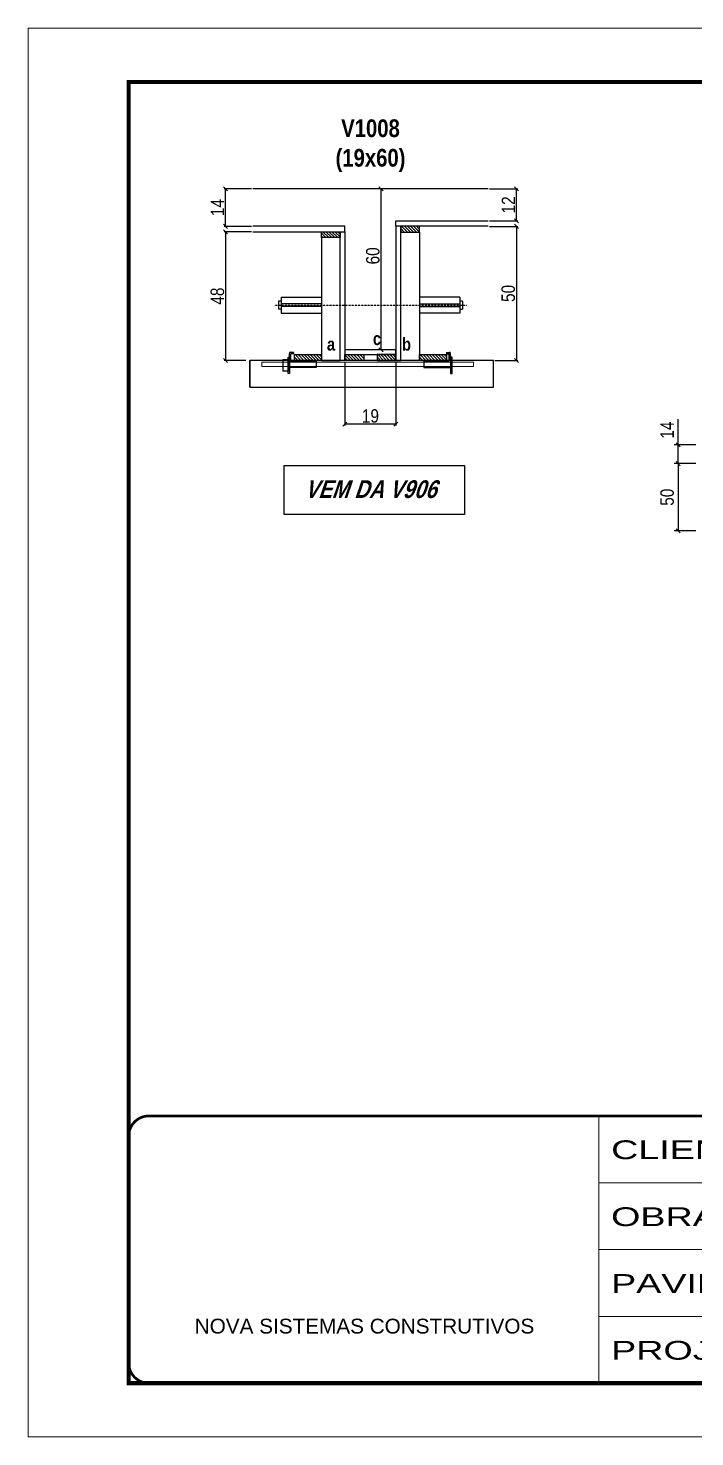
# Model space of a CAD drawing. Extents: x 3309 to 9563, y -2522 to 14608.
# Drawn here: x 3309 to 3807, y 11261 to 12311 of the extents above; entities that cross this region are included whole.
import ezdxf

# ---------------------------------------------------------------- set-up
doc = ezdxf.new("R2010")
doc.units = 0
for name, pattern in [('CONTINUO', [0]), ('DASHED', [0.75, 0.5, -0.25]), ('HIDDEN', [0.375, 0.25, -0.125])]:
    doc.linetypes.add(name, pattern=pattern)
for name, color, linetype in [('barrote', 251, 'Continuous'), ('COTA', 241, 'Continuous'), ('detalhes', 4, 'Continuous'), ('NOMENCLATURA', 7, 'Continuous'), ('Painéis', 200, 'Continuous'), ('presilha', 1, 'Continuous'), ('SARR_2.2x10', 60, 'Continuous'), ('SARR_2.2x7', 40, 'Continuous'), ('SARR_3.5x7', 81, 'Continuous'), ('TENSOR', 3, 'Continuous')]:
    doc.layers.add(name, color=color, linetype=linetype)
for name, color, linetype, lineweight in [('CONCRETO', 251, 'Continuous', 25), ('Folhas', 255, 'Continuous', 9), ('SARRAFO DE PRESSAO', 251, 'DASHED', 9), ('SCO-___-LAJ', 2, 'Continuous', 0)]:
    doc.layers.add(name, color=color, linetype=linetype, lineweight=lineweight)
doc.styles.add('ARIAL', font='arial.ttf')
doc.styles.add('COTA TECNICA', font='techl___.ttf', dxfattribs={"height": 10})
doc.styles.add('COTA TECNICA 2X', font='techl___.ttf', dxfattribs={"height": 10})
doc.styles.add('TECNICA', font='techb___.ttf', dxfattribs={"height": 10})
doc.styles.add('Tecnologia', font='')
doc.styles.get('Tecnologia').set_extended_font_data('Forgotten Futurist')
doc.dimstyles.new('PAINEL', dxfattribs={"dimtxt": 10, "dimasz": 3, "dimexe": 3, "dimexo": 3, "dimgap": 3, "dimtad": 1, "dimdec": 1, "dimzin": 12, "dimdsep": 46, "dimtxsty": 'COTA TECNICA', "dimblk1": 'OBLIQUE', "dimblk2": 'OBLIQUE', "dimsah": 1, "dimcen": 0.9, "dimclrd": 4, "dimclre": 4, "dimclrt": 240, "dimadec": 1, "dimazin": 3, "dimtfac": 1, "dimtdec": 1, "dimtmove": 0, "dimatfit": 3, "dimfxl": 1, "dimtolj": 1, "dimtzin": 12, "dimarcsym": 0})
doc.dimstyles.new('SECAO', dxfattribs={"dimscale": 0.333333, "dimtxt": 5, "dimasz": 9, "dimexe": 3, "dimexo": 3, "dimgap": 3, "dimtad": 1, "dimdec": 1, "dimlfac": 0.5, "dimzin": 12, "dimdsep": 46, "dimtxsty": 'COTA TECNICA 2X', "dimblk1": 'OBLIQUE', "dimblk2": 'OBLIQUE', "dimsah": 1, "dimcen": 0.9, "dimclrd": 4, "dimclre": 4, "dimclrt": 240, "dimadec": 1, "dimazin": 3, "dimtfac": 1, "dimtdec": 1, "dimtmove": 0, "dimatfit": 3, "dimfxl": 1, "dimtolj": 1, "dimtzin": 12, "dimarcsym": 0})
pattern_1 = [(135, (36781.1714, -111449.1474), (-1.122532015, -1.122532015), [])]

# ---------------------------------------------------------------- blocks, each defined once
blk = doc.blocks.new('9999999999')
at = {"color": 30, "linetype": 'CONTINUO'}
for p, q in [((98564.6, 34230.2), (98564.6, 34429.4)), ((98564.6, 34379.6), (99584, 34379.6)), ((98564.6, 34329.8), (99488, 34329.8)), ((98564.6, 34280), (99488, 34280))]:
    blk.add_line(p, q, dxfattribs=at)
at = {"color": 30, "linetype": 'CONTINUO', "const_width": 2}
blk.add_lwpolyline([(99584, 34230.2), (99584, 34414.4, 0.414214), (99569, 34429.4), (98229, 34429.4, 0.414214), (98214, 34414.4), (98214, 34245.2, 0.414214), (98229, 34230.2), (99584, 34230.2)], format="xyb", dxfattribs=at)
at = {"layer": 'Folhas'}
blk.add_lwpolyline([(98139, 34190.2), (99624, 34190.2), (99624, 35240.2), (98139, 35240.2)], close=True, dxfattribs=at)
at = {"layer": 'Folhas', "color": 30, "const_width": 3}
blk.add_lwpolyline([(98214, 34230.2), (99584, 34230.2), (99584, 35200.2), (98214, 35200.2)], close=True, dxfattribs=at)
at = {"color": 7, "linetype": 'Continuous', "ltscale": 5, "style": 'ARIAL'}
blk.add_text('NOVA SISTEMAS CONSTRUTIVOS', height=11.059, dxfattribs=at).set_placement((98263.2, 34267.2))
at = {"layer": 'Folhas', "color": 7, "style": 'Tecnologia', "width": 1.5}
for s, p in [('CLIENTE:', (98573.7, 34397.2)), ('OBRA:', (98573.7, 34347.3)), ('PAVIMENTO:', (98573.7, 34297.5)), ('PROJETO:', (98573.7, 34247.7))]:
    blk.add_text(s, height=14, dxfattribs=at).set_placement(p)
blk = doc.blocks.new('_Oblique')
at = {"color": 0, "linetype": 'ByBlock', "lineweight": -2}
blk.add_line((-0.5, -0.5), (0.5, 0.5), dxfattribs=at)
blk = doc.blocks.new('*D126')
at = {"layer": 'COTA', "color": 4, "lineweight": -2, "transparency": 16777216}
for p, q in [((3545.6, 12062), (3545.6, 12014.6)), ((3583.6, 12062), (3583.6, 12014.6)), ((3583.6, 12015.6), (3545.6, 12015.6))]:
    blk.add_line(p, q, dxfattribs=at)
at = {"layer": 'Defpoints', "color": 0, "transparency": 16777216}
for p in [(3545.6, 12063), (3583.6, 12063), (3545.6, 12015.6)]:
    blk.add_point(p, dxfattribs=at)
at = {"layer": 'COTA', "color": 4, "lineweight": -2, "transparency": 16777216, "xscale": 3, "yscale": 3, "zscale": 3, "rotation": 180}
blk.add_blockref('_Oblique', (3545.6, 12015.6), dxfattribs=at)
at = {"layer": 'COTA', "color": 4, "lineweight": -2, "transparency": 16777216, "xscale": 3, "yscale": 3, "zscale": 3}
blk.add_blockref('_Oblique', (3583.6, 12015.6), dxfattribs=at)
at = {"layer": 'COTA', "color": 240, "transparency": 16777216, "insert": (3564.6, 12021.6), "char_height": 10, "attachment_point": 5, "style": 'COTA TECNICA 2X'}
blk.add_mtext('\\A1;19', dxfattribs=at)
blk = doc.blocks.new('PRESILHA METÁLICA 1')
at = {"layer": 'presilha'}
for p, q in [((7.5, 10.6), (7.5, 19.9)), ((12, 21), (8.6, 21)), ((9, 11.6), (9, 18.9)), ((12, 19.5), (9.6, 19.5)), ((12, 21), (12, 19.5)), ((0, 13), (6, 13)), ((0, 13), (0, 0)), ((6, 0), (0, 0)), ((6, 15.5), (7.5, 15.5)), ((6, -2.5), (6, 15.5)), ((6, 13), (6, 0)), ((7.5, 15.5), (7.5, -2.5)), ((37.5, 4.1), (7.5, 4.1)), ((37.5, 11), (9.6, 11)), ((37.5, 11), (37.5, 4.1)), ((7.5, -2.5), (6, -2.5))]:
    blk.add_line(p, q, dxfattribs=at)
for centre, radius, start, end in [((8.6, 19.9), 1.14, 90, 180), ((9.6, 18.9), 0.57, 90, 180), ((9.6, 11.6), 0.57, 180, 270)]:
    blk.add_arc(centre, radius, start, end, dxfattribs=at)
blk = doc.blocks.new('PRESILHA METÁLICA 2')
at = {"layer": 'presilha'}
for p, q in [((-5.2, 23.5), (-5.2, 22)), ((-5.2, 23.5), (-1.9, 23.5)), ((-5.2, 22), (-2.8, 22)), ((-2.2, 14.1), (-2.2, 21.4)), ((0.8, 18), (-0.8, 18)), ((-0.8, 18), (-0.8, 0)), ((-0.8, 14.6), (-0.8, 22.4)), ((0.8, 0), (0.8, 18)), ((-30.8, 13.5), (-30.8, 6.6)), ((-30.8, 13.5), (-2.8, 13.5)), ((-30.8, 6.6), (-0.8, 6.6)), ((-0.8, 0), (0.8, 0))]:
    blk.add_line(p, q, dxfattribs=at)
for centre, radius, start, end in [((-2.8, 21.4), 0.57, 0, 90), ((-1.9, 22.4), 1.14, 0, 90), ((-2.8, 14.1), 0.57, 270, 0)]:
    blk.add_arc(centre, radius, start, end, dxfattribs=at)
blk = doc.blocks.new('*D119')
at = {"layer": 'COTA', "color": 4, "lineweight": -2, "transparency": 16777216}
for p, q in [((3475.9, 12159), (3455.6, 12159)), ((3456.6, 12159), (3456.6, 12063)), ((3471.8, 12063), (3455.6, 12063))]:
    blk.add_line(p, q, dxfattribs=at)
at = {"layer": 'Defpoints', "color": 0, "transparency": 16777216}
for p in [(3476.9, 12159), (3456.6, 12063), (3472.8, 12063)]:
    blk.add_point(p, dxfattribs=at)
at = {"layer": 'COTA', "color": 4, "lineweight": -2, "transparency": 16777216, "xscale": 3, "yscale": 3, "zscale": 3}
for p, rotation in [((3456.6, 12159), 90), ((3456.6, 12063), 270)]:
    blk.add_blockref('_Oblique', p, dxfattribs=dict(at, rotation=rotation))
at = {"layer": 'COTA', "color": 240, "transparency": 16777216, "insert": (3450.5, 12111), "char_height": 10, "attachment_point": 5, "rotation": 90, "style": 'COTA TECNICA 2X'}
blk.add_mtext('\\A1;48', dxfattribs=at)
blk = doc.blocks.new('*D120')
at = {"layer": 'COTA', "color": 4, "lineweight": -2, "transparency": 16777216}
for p, q in [((3653.3, 12163), (3674.6, 12163)), ((3673.6, 12163), (3673.6, 12063)), ((3657.4, 12063), (3674.6, 12063))]:
    blk.add_line(p, q, dxfattribs=at)
at = {"layer": 'Defpoints', "color": 0, "transparency": 16777216}
for p in [(3652.3, 12163), (3656.4, 12063), (3673.6, 12063)]:
    blk.add_point(p, dxfattribs=at)
at = {"layer": 'COTA', "color": 4, "lineweight": -2, "transparency": 16777216, "xscale": 3, "yscale": 3, "zscale": 3}
for p, rotation in [((3673.6, 12163), 90), ((3673.6, 12063), 270)]:
    blk.add_blockref('_Oblique', p, dxfattribs=dict(at, rotation=rotation))
at = {"layer": 'COTA', "color": 240, "transparency": 16777216, "insert": (3667.4, 12113), "char_height": 10, "attachment_point": 5, "rotation": 90, "style": 'COTA TECNICA 2X'}
blk.add_mtext('\\A1;50', dxfattribs=at)
blk = doc.blocks.new('*D121')
at = {"layer": 'COTA', "color": 4, "lineweight": -2, "transparency": 16777216}
for p, q in [((3582.6, 12191), (3571.5, 12191)), ((3572.5, 12071), (3572.5, 12191)), ((3582.6, 12071), (3571.5, 12071))]:
    blk.add_line(p, q, dxfattribs=at)
at = {"layer": 'Defpoints', "color": 0, "transparency": 16777216}
for p in [(3572.5, 12191), (3583.6, 12191), (3583.6, 12071)]:
    blk.add_point(p, dxfattribs=at)
at = {"layer": 'COTA', "color": 4, "lineweight": -2, "transparency": 16777216, "xscale": 3, "yscale": 3, "zscale": 3}
for p, rotation in [((3572.5, 12191), 90), ((3572.5, 12071), 270)]:
    blk.add_blockref('_Oblique', p, dxfattribs=dict(at, rotation=rotation))
at = {"layer": 'COTA', "color": 240, "transparency": 16777216, "insert": (3566.4, 12141), "char_height": 10, "attachment_point": 5, "rotation": 90, "style": 'COTA TECNICA 2X'}
blk.add_mtext('\\A1;60', dxfattribs=at)
blk = doc.blocks.new('*D122')
at = {"layer": 'COTA', "color": 4, "lineweight": -2, "transparency": 16777216}
for p, q in [((3653.3, 12191), (3674.6, 12191)), ((3673.6, 12167), (3673.6, 12191)), ((3653.3, 12167), (3674.6, 12167))]:
    blk.add_line(p, q, dxfattribs=at)
at = {"layer": 'Defpoints', "color": 0, "transparency": 16777216}
for p in [(3652.3, 12191), (3673.6, 12191), (3652.3, 12167)]:
    blk.add_point(p, dxfattribs=at)
at = {"layer": 'COTA', "color": 4, "lineweight": -2, "transparency": 16777216, "xscale": 3, "yscale": 3, "zscale": 3}
for p, rotation in [((3673.6, 12191), 90), ((3673.6, 12167), 270)]:
    blk.add_blockref('_Oblique', p, dxfattribs=dict(at, rotation=rotation))
at = {"layer": 'COTA', "color": 240, "transparency": 16777216, "insert": (3667.5, 12179), "char_height": 10, "attachment_point": 5, "rotation": 90, "style": 'COTA TECNICA 2X'}
blk.add_mtext('\\A1;12', dxfattribs=at)
blk = doc.blocks.new('*D138')
at = {"layer": 'COTA', "color": 4, "lineweight": -2, "transparency": 16777216}
for p, q in [((3475.9, 12191), (3455.6, 12191)), ((3456.6, 12163), (3456.6, 12191)), ((3475.9, 12163), (3455.6, 12163))]:
    blk.add_line(p, q, dxfattribs=at)
at = {"layer": 'Defpoints', "color": 0, "transparency": 16777216}
for p in [(3456.6, 12191), (3476.9, 12191), (3476.9, 12163)]:
    blk.add_point(p, dxfattribs=at)
at = {"layer": 'COTA', "color": 4, "lineweight": -2, "transparency": 16777216, "xscale": 3, "yscale": 3, "zscale": 3}
for p, rotation in [((3456.6, 12191), 90), ((3456.6, 12163), 270)]:
    blk.add_blockref('_Oblique', p, dxfattribs=dict(at, rotation=rotation))
at = {"layer": 'COTA', "color": 240, "transparency": 16777216, "insert": (3450.5, 12177), "char_height": 10, "attachment_point": 5, "rotation": 90, "style": 'COTA TECNICA 2X'}
blk.add_mtext('\\A1;14', dxfattribs=at)
blk = doc.blocks.new('*D130')
at = {"layer": 'COTA', "color": 4, "lineweight": -2, "transparency": 16777216}
for p, q in [((3807.2, 11986.1), (3791, 11986.1)), ((3794, 11986.1), (3794, 11936.1)), ((3807.2, 11936.1), (3791, 11936.1))]:
    blk.add_line(p, q, dxfattribs=at)
at = {"layer": 'Defpoints', "color": 0, "transparency": 16777216}
for p in [(3810.2, 11986.1, 0), (3794, 11936.1), (3810.2, 11936.1, 0)]:
    blk.add_point(p, dxfattribs=at)
at = {"layer": 'COTA', "color": 4, "lineweight": -2, "transparency": 16777216, "xscale": 3, "yscale": 3, "zscale": 3}
for p, rotation in [((3794, 11986.1), 90), ((3794, 11936.1), 270)]:
    blk.add_blockref('_Oblique', p, dxfattribs=dict(at, rotation=rotation))
at = {"layer": 'COTA', "color": 240, "transparency": 16777216, "insert": (3785.9, 11961.1), "char_height": 10, "attachment_point": 5, "rotation": 90, "style": 'COTA TECNICA'}
blk.add_mtext('\\A1;50', dxfattribs=at)
blk = doc.blocks.new('*D131')
at = {"layer": 'COTA', "color": 4, "lineweight": -2, "transparency": 16777216}
for p, q in [((3794, 12000.1), (3794, 12019.2)), ((3807.2, 12000.1), (3791, 12000.1)), ((3794, 11986.1), (3794, 12000.1)), ((3807.2, 11986.1), (3791, 11986.1))]:
    blk.add_line(p, q, dxfattribs=at)
at = {"layer": 'Defpoints', "color": 0, "transparency": 16777216}
for p in [(3794, 12000.1), (3810.2, 12000.1, 0), (3810.2, 11986.1, 0)]:
    blk.add_point(p, dxfattribs=at)
at = {"layer": 'COTA', "color": 4, "lineweight": -2, "transparency": 16777216, "xscale": 3, "yscale": 3, "zscale": 3}
for p, rotation in [((3794, 12000.1), 90), ((3794, 11986.1), 270)]:
    blk.add_blockref('_Oblique', p, dxfattribs=dict(at, rotation=rotation))
at = {"layer": 'COTA', "color": 240, "transparency": 16777216, "insert": (3785.9, 12011.1), "char_height": 10, "attachment_point": 5, "rotation": 90, "style": 'COTA TECNICA'}
blk.add_mtext('\\A1;14', dxfattribs=at)

msp = doc.modelspace()

# ---------------------------------------------------------------- hatches: boundary and pattern name
at = {"layer": 'SARR_2.2x10'}
h = msp.add_hatch(dxfattribs=at)
h.set_pattern_fill('ANSI31', color=256, scale=0.5, angle=90)
h.set_pattern_definition([(135, (36701.5714, -111449.1474), (-1.122532015, -1.122532015), [])])
h.paths.add_polyline_path([(3508.03, 12067.42), (3508.03, 12063.02), (3528.03, 12063.02), (3528.03, 12067.42)])
h = msp.add_hatch(dxfattribs=at)
h.set_pattern_fill('ANSI31', color=256, scale=0.5, angle=90)
h.set_pattern_definition([(135, (36794.7714, -111449.1474), (-1.122532015, -1.122532015), [])])
h.paths.add_polyline_path([(3601.23, 12067.42), (3601.23, 12063.02), (3621.23, 12063.02), (3621.23, 12067.42)])
at = {"layer": 'SARR_2.2x7'}
h = msp.add_hatch(dxfattribs=at)
h.set_pattern_fill('ANSI31', color=256, scale=0.5, angle=90)
h.set_pattern_definition([(135, (36715.5714, -111357.5474), (-1.122532015, -1.122532015), [])])
h.paths.add_polyline_path([(3542.03, 12159.02), (3542.03, 12154.62), (3528.03, 12154.62), (3528.03, 12159.02)])
h = msp.add_hatch(dxfattribs=at)
h.set_pattern_fill('ANSI31', color=256, scale=0.5, angle=90)
h.set_pattern_definition([(135, (36695.5714, -111353.5474), (-1.122532015, -1.122532015), [])])
h.paths.add_polyline_path([(3587.23, 12163.02), (3587.23, 12158.62), (3601.23, 12158.62), (3601.23, 12163.02)])
h = msp.add_hatch(dxfattribs=at)
h.set_pattern_fill('ANSI31', color=256, scale=0.5, angle=90)
h.set_pattern_definition(pattern_1)
h.paths.add_polyline_path([(3559.63, 12063.02), (3559.63, 12067.42), (3545.63, 12067.42), (3545.63, 12063.02)])
h = msp.add_hatch(dxfattribs=at)
h.set_pattern_fill('ANSI31', color=256, scale=0.5, angle=90)
h.set_pattern_definition(pattern_1)
h.paths.add_polyline_path([(3569.63, 12067.42), (3569.63, 12063.02), (3583.63, 12063.02), (3583.63, 12067.42)])

# ---------------------------------------------------------------- linework, layer by layer
at = {"ltscale": 3}
for p, q in [((3496.03, 12107.19), (3496.03, 12101.19)), ((3498.03, 12107.19), (3496.03, 12107.19)), ((3498.03, 12110.19), (3498.03, 12098.19)), ((3498.03, 12110.19), (3528.03, 12110.19)), ((3631.23, 12110.19), (3601.23, 12110.19)), ((3631.23, 12110.19), (3631.23, 12098.19)), ((3633.23, 12107.19), (3631.23, 12107.19)), ((3633.23, 12107.19), (3633.23, 12101.19)), ((3498.03, 12101.19), (3496.03, 12101.19)), ((3528.03, 12105.19), (3498.03, 12105.19)), ((3528.03, 12103.19), (3498.03, 12103.19)), ((3498.03, 12098.19), (3528.03, 12098.19)), ((3601.23, 12105.19), (3631.23, 12105.19)), ((3601.23, 12103.19), (3631.23, 12103.19)), ((3631.23, 12098.19), (3601.23, 12098.19)), ((3631.23, 12101.19), (3633.23, 12101.19))]:
    msp.add_line(p, q, dxfattribs=at)
at = {"layer": 'barrote'}
msp.add_lwpolyline([(3474.58, 12043.02), (3656.49, 12043.02), (3656.49, 12063.02), (3474.58, 12063.02)], close=True, dxfattribs=at)
at = {"layer": 'CONCRETO', "linetype": 'Continuous'}
msp.add_line((3652.33, 12191.02), (3476.93, 12191.02), dxfattribs=at)
at = {"layer": 'detalhes', "color": 250}
msp.add_line((3474.58, 12043.02), (3474.58, 12063.02), dxfattribs=at)
at = {"layer": 'NOMENCLATURA', "elevation": 0}
msp.add_lwpolyline([(3500.2, 11984.66), (3634.74, 11984.66), (3634.74, 11948.2), (3500.2, 11948.2)], close=True, dxfattribs=at)
at = {"layer": 'Painéis', "linetype": 'Continuous', "elevation": 0}
for points in [[(3476.93, 12159.02), (3545.63, 12159.02), (3545.63, 12163.02), (3476.93, 12163.02)], [(3652.33, 12163.02), (3583.63, 12163.02), (3583.63, 12167.02), (3652.33, 12167.02)]]:
    msp.add_lwpolyline(points, dxfattribs=at)
at = {"layer": 'Painéis', "linetype": 'Continuous'}
for points in [[(3542.03, 12063.02), (3542.03, 12159.02), (3545.63, 12159.02), (3545.63, 12063.02)], [(3587.23, 12063.02), (3587.23, 12163.02), (3583.63, 12163.02), (3583.63, 12063.02)], [(3583.63, 12071.02), (3545.63, 12071.02), (3545.63, 12067.42), (3583.63, 12067.42)]]:
    msp.add_lwpolyline(points, close=True, dxfattribs=at)
at = {"layer": 'SARR_2.2x10'}
for points in [[(3508.03, 12067.42), (3528.03, 12067.42), (3528.03, 12063.02), (3508.03, 12063.02)], [(3601.23, 12067.42), (3621.23, 12067.42), (3621.23, 12063.02), (3601.23, 12063.02)]]:
    msp.add_lwpolyline(points, close=True, dxfattribs=at)
at = {"layer": 'SARR_2.2x7', "elevation": 0}
for points in [[(3528.03, 12159.02), (3542.03, 12159.02), (3542.03, 12154.62), (3528.03, 12154.62)], [(3601.23, 12163.02), (3587.23, 12163.02), (3587.23, 12158.62), (3601.23, 12158.62)]]:
    msp.add_lwpolyline(points, close=True, dxfattribs=at)
at = {"layer": 'SARR_2.2x7'}
for points in [[(3545.63, 12067.42), (3559.63, 12067.42), (3559.63, 12063.02), (3545.63, 12063.02)], [(3583.63, 12067.42), (3569.63, 12067.42), (3569.63, 12063.02), (3583.63, 12063.02)]]:
    msp.add_lwpolyline(points, close=True, dxfattribs=at)
at = {"layer": 'SARR_3.5x7'}
for points in [[(3542.03, 12154.62), (3528.03, 12154.62), (3528.03, 12063.02), (3542.03, 12063.02)], [(3587.23, 12158.62), (3601.23, 12158.62), (3601.23, 12063.02), (3587.23, 12063.02)]]:
    msp.add_lwpolyline(points, close=True, dxfattribs=at)
at = {"layer": 'SCO-___-LAJ', "color": 1}
msp.add_lwpolyline([(3483.58, 12061.69), (3641.42, 12061.69), (3641.42, 12058.49), (3483.58, 12058.49)], close=True, dxfattribs=at)
at = {"layer": 'TENSOR', "linetype": 'HIDDEN', "ltscale": 0.5}
msp.add_line((3493.03, 12104.19), (3636.54, 12104.19), dxfattribs=at)

# ---------------------------------------------------------------- block references
at = {"layer": 'presilha', "xscale": 0.6666666666666666, "yscale": 0.6666666666666666, "zscale": 0.6666666666666666}
for name, p in [('PRESILHA METÁLICA 1', (3499.17, 12055.06)), ('PRESILHA METÁLICA 2', (3624.91, 12053.39))]:
    msp.add_blockref(name, p, dxfattribs=at)
at = {"layer": 'SARRAFO DE PRESSAO', "color": 6, "linetype": 'ByBlock'}
msp.add_blockref('9999999999', (-94829.61, -22929.5), dxfattribs=at)

# ---------------------------------------------------------------- texts
at = {"layer": 'detalhes', "style": 'TECNICA'}
for s, p in [('a', (3532.16, 12070.38)), ('c', (3566.45, 12074.49)), ('b', (3588.13, 12070.37))]:
    msp.add_text(s, height=9.6, dxfattribs=at).set_placement(p)
at = {"layer": 'NOMENCLATURA', "insert": (3564.67, 12242.72), "char_height": 13.2, "attachment_point": 2, "style": 'TECNICA'}
msp.add_mtext_dynamic_manual_height_columns('V1008\\P(19x60)', width=300.2766, gutter_width=1, heights=[0], dxfattribs=at)
at = {"layer": 'NOMENCLATURA', "insert": (3564.63, 11973.7), "char_height": 13.2, "width": 300.2766, "attachment_point": 2, "style": 'TECNICA'}
msp.add_mtext('{\\Q19;VEM DA V906}', dxfattribs=at)

# ---------------------------------------------------------------- dimensions: what is measured, and where the dimension line sits
at = {"layer": 'COTA'}
for base, p1, p2, dimstyle, picture, middle in [((3456.59, 12191.02), (3476.93, 12163.02), (3476.93, 12191.02), 'SECAO', '*D138', (3450.51, 12177.02)), ((3673.55, 12191.02), (3652.33, 12167.02), (3652.33, 12191.02), 'SECAO', '*D122', (3667.49, 12179.02)), ((3456.59, 12063.02, 0), (3476.93, 12159.02), (3472.82, 12063.02, 0), 'SECAO', '*D119', (3450.49, 12111.02, 0)), ((3673.55, 12063.02, 0), (3652.33, 12163.02), (3656.45, 12063.02, 0), 'SECAO', '*D120', (3667.44, 12113.02, 0)), ((3793.96, 12000.06), (3810.19, 11986.06, 0), (3810.19, 12000.06, 0), 'PAINEL', '*D131', (3785.89, 12011.12)), ((3793.96, 11936.06), (3810.19, 11986.06, 0), (3810.19, 11936.06, 0), 'PAINEL', '*D130', (3785.85, 11961.06))]:
    dim = msp.add_linear_dim(base=base, p1=p1, p2=p2, angle=90, dimstyle=dimstyle, dxfattribs=at)
    dim.commit()
    dim.dimension.update_dxf_attribs({"geometry": picture, "text_midpoint": middle})
for base, p1, p2, angle, picture, middle in [((3572.46, 12191.02), (3583.63, 12071.02), (3583.63, 12191.02), 90, '*D121', (3572.46, 12141.02)), ((3545.63, 12015.55), (3583.63, 12063.02), (3545.63, 12063.02), 180, '*D126', (3564.63, 12015.55))]:
    dim = msp.add_linear_dim(base=base, p1=p1, p2=p2, angle=angle, dimstyle='SECAO', dxfattribs=at)
    dim.commit()
    dim.dimension.update_dxf_attribs({"geometry": picture, "text_midpoint": middle, "dimtype": 160})

doc.saveas('drawing.dxf')
